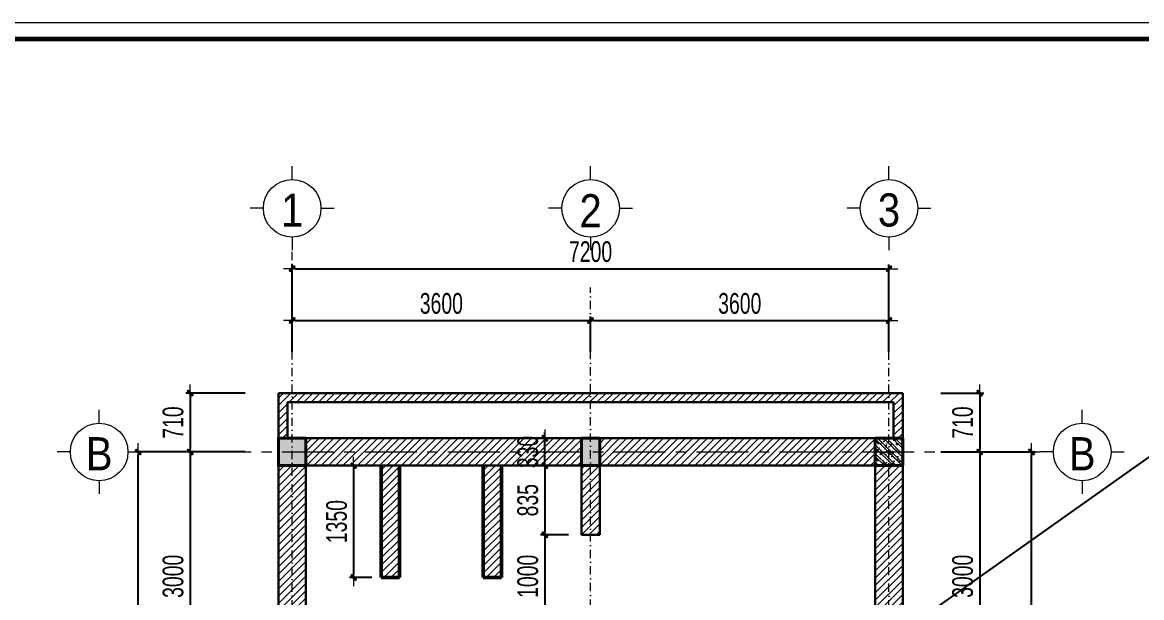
# Model space of a CAD drawing. Header units: millimetres. Extents: x -182770 to 489476, y -561170 to -280028.
# Drawn here: x -134061 to -120559, y -519529 to -512589 of the extents above; entities that cross this region are included whole.
import ezdxf
from ezdxf.enums import TextEntityAlignment as Align

# ---------------------------------------------------------------- set-up
doc = ezdxf.new("R2010")
doc.units = ezdxf.units.MM
doc.header["$MEASUREMENT"] = 0
doc.header["$PDMODE"] = 32
doc.linetypes.add('CENTER', pattern=[2, 1.25, -0.25, 0.25, -0.25])
doc.linetypes.add('DASHDOT', pattern=[1, 0.5, -0.25, 0, -0.25])
doc.layers.get('Defpoints').update_dxf_attribs({"color": 1})
for name, color, linetype, lineweight in [('cat1', 30, 'Continuous', 50), ('Khungten_LCDI', 7, 'Continuous', 5), ('LC Dim', 8, 'Continuous', 18), ('LC Hatch', 252, 'Continuous', 9), ('LC ISO', 153, 'Continuous', 13), ('LC Net dam 1', 30, 'Continuous', 30), ('LC Net dam2', 6, 'Continuous', 40), ('LC Net manh', 133, 'Continuous', 5), ('LC Net thay', 63, 'Continuous', 25), ('LC Net truc', 79, 'DASHDOT', 13), ('LC Text1', 3, 'Continuous', 20), ('v-TRUC', 8, 'CENTER', 13)]:
    doc.layers.add(name, color=color, linetype=linetype, lineweight=lineweight)
doc.layers.add('KCS_Plotter', color=11, linetype='Continuous', plot=False)
doc.styles.add('HOATBIF', font='hoatbif.shx', dxfattribs={"width": 0.7})
doc.styles.add('Khungten', font='VHAVAN.TTF', dxfattribs={"width": 0.9, "height": 5000})
doc.styles.add('LC 1', font='VHAVANB.TTF')
doc.styles.add('Title', font='VHBLACK.TTF', dxfattribs={"width": 0.8})
doc.dimstyles.new('1-100', dxfattribs={"dimscale": 100, "dimtxt": 2.5, "dimasz": 0.35, "dimexe": 0.5, "dimexo": 0, "dimgap": 0.8, "dimtad": 1, "dimdec": 0, "dimzin": 0, "dimdsep": 46, "dimtxsty": 'HOATBIF', "dimblk1": 'DOT', "dimblk2": 'DOT', "dimsah": 1, "dimcen": -1, "dimdle": 1, "dimclrd": 256, "dimclre": 256, "dimclrt": 4, "dimadec": 3, "dimazin": 2, "dimtfac": 0.333333, "dimtdec": 0, "dimtix": 1, "dimtmove": 2, "dimatfit": 3, "dimldrblk": 'DOT', "dimfxl": 1, "dimtvp": 0.833333, "dimtolj": 1, "dimtzin": 0, "dimarcsym": 0})
pattern_1 = [(45, (-46935.96, -64508.486), (-44.194174, 44.194174), [])]

# ---------------------------------------------------------------- blocks, each defined once
blk = doc.blocks.new('DOT')
at = {"layer": 'LC Dim'}
blk.add_line((-3, 0), (3, 0), dxfattribs=at)
at = {"layer": 'LC Dim', "color": 4}
blk.add_line((-1, -1), (1, 1), dxfattribs=at)
blk.add_lwpolyline([(0.5, 1), (-1, -0.5), (-0.5, -1), (1, 0.5)], close=True, dxfattribs=at)
blk = doc.blocks.new('*D1130')
at = {"layer": 'Defpoints', "color": 0, "ltscale": 2, "transparency": 16777216}
for p in [(-127207, -516186), (-130807, -516565), (-127207, -516565)]:
    blk.add_point(p, dxfattribs=at)
at = {"layer": 'LC Dim', "lineweight": -2, "ltscale": 2, "transparency": 16777216}
for p, q in [((-130807, -516565), (-130807, -516136)), ((-127207, -516565), (-127207, -516136)), ((-130772, -516186), (-127242, -516186))]:
    blk.add_line(p, q, dxfattribs=at)
at = {"layer": 'LC Dim', "lineweight": -2, "ltscale": 2, "transparency": 16777216, "xscale": 35, "yscale": 35, "zscale": 35, "rotation": 180}
blk.add_blockref('DOT', (-130807, -516186), dxfattribs=at)
at = {"layer": 'LC Dim', "lineweight": -2, "ltscale": 2, "transparency": 16777216, "xscale": 35, "yscale": 35, "zscale": 35}
blk.add_blockref('DOT', (-127207, -516186), dxfattribs=at)
at = {"layer": 'LC Dim', "color": 4, "ltscale": 2, "transparency": 16777216, "insert": (-129007, -515981), "char_height": 250, "attachment_point": 5, "style": 'HOATBIF'}
blk.add_mtext('\\A1;3600', dxfattribs=at)
blk = doc.blocks.new('_Dot')
at = {"color": 0, "linetype": 'ByBlock', "lineweight": -2}
blk.add_line((-0.5, 0), (-1, 0), dxfattribs=at)
at = {"color": 0, "linetype": 'ByBlock', "const_width": 0.5}
blk.add_lwpolyline([(-0.25, 0, 1), (0.25, 0, 1)], format="xyb", close=True, dxfattribs=at)
blk = doc.blocks.new('*D1131')
at = {"layer": 'Defpoints', "color": 0, "ltscale": 2, "transparency": 16777216}
for p in [(-123607, -516186), (-127207, -516565), (-123607, -516565)]:
    blk.add_point(p, dxfattribs=at)
at = {"layer": 'LC Dim', "lineweight": -2, "ltscale": 2, "transparency": 16777216}
for p, q in [((-127207, -516565), (-127207, -516136)), ((-123607, -516565), (-123607, -516136)), ((-127172, -516186), (-123642, -516186))]:
    blk.add_line(p, q, dxfattribs=at)
at = {"layer": 'LC Dim', "lineweight": -2, "ltscale": 2, "transparency": 16777216, "xscale": 35, "yscale": 35, "zscale": 35, "rotation": 180}
blk.add_blockref('DOT', (-127207, -516186), dxfattribs=at)
at = {"layer": 'LC Dim', "lineweight": -2, "ltscale": 2, "transparency": 16777216, "xscale": 35, "yscale": 35, "zscale": 35}
blk.add_blockref('DOT', (-123607, -516186), dxfattribs=at)
at = {"layer": 'LC Dim', "color": 4, "ltscale": 2, "transparency": 16777216, "insert": (-125407, -515981), "char_height": 250, "attachment_point": 5, "style": 'HOATBIF'}
blk.add_mtext('\\A1;3600', dxfattribs=at)
blk = doc.blocks.new('*D1132')
at = {"layer": 'Defpoints', "color": 0, "ltscale": 2, "transparency": 16777216}
for p in [(-123607, -515561), (-130807, -516565), (-123607, -516565)]:
    blk.add_point(p, dxfattribs=at)
at = {"layer": 'LC Dim', "lineweight": -2, "ltscale": 2, "transparency": 16777216}
for p, q in [((-130807, -516565), (-130807, -515511)), ((-130772, -515561), (-123642, -515561)), ((-123607, -516565), (-123607, -515511))]:
    blk.add_line(p, q, dxfattribs=at)
at = {"layer": 'LC Dim', "lineweight": -2, "ltscale": 2, "transparency": 16777216, "xscale": 35, "yscale": 35, "zscale": 35, "rotation": 180}
blk.add_blockref('DOT', (-130807, -515561), dxfattribs=at)
at = {"layer": 'LC Dim', "lineweight": -2, "ltscale": 2, "transparency": 16777216, "xscale": 35, "yscale": 35, "zscale": 35}
blk.add_blockref('DOT', (-123607, -515561), dxfattribs=at)
at = {"layer": 'LC Dim', "color": 4, "ltscale": 2, "transparency": 16777216, "insert": (-127207, -515356), "char_height": 250, "attachment_point": 5, "style": 'HOATBIF'}
blk.add_mtext('\\A1;7200', dxfattribs=at)
blk = doc.blocks.new('*D1133')
at = {"layer": 'Defpoints', "color": 0, "ltscale": 2, "transparency": 16777216}
for p in [(-122981, -517062), (-122981, -517772), (-122513, -517772)]:
    blk.add_point(p, dxfattribs=at)
at = {"layer": 'LC Dim', "lineweight": -2, "ltscale": 2, "transparency": 16777216}
for p, q in [((-122981, -517062), (-122463, -517062)), ((-122513, -517097), (-122513, -517737)), ((-122981, -517772), (-122463, -517772))]:
    blk.add_line(p, q, dxfattribs=at)
at = {"layer": 'LC Dim', "lineweight": -2, "ltscale": 2, "transparency": 16777216, "xscale": 35, "yscale": 35, "zscale": 35}
for p, rotation in [((-122513, -517062), 90), ((-122513, -517772), 270)]:
    blk.add_blockref('DOT', p, dxfattribs=dict(at, rotation=rotation))
at = {"layer": 'LC Dim', "color": 4, "ltscale": 2, "transparency": 16777216, "insert": (-122718, -517417), "char_height": 250, "attachment_point": 5, "rotation": 90, "style": 'HOATBIF'}
blk.add_mtext('\\A1;710', dxfattribs=at)
blk = doc.blocks.new('*D1134')
at = {"layer": 'Defpoints', "color": 0, "ltscale": 2, "transparency": 16777216}
for p in [(-122981, -517772), (-122981, -520772), (-122513, -520772)]:
    blk.add_point(p, dxfattribs=at)
at = {"layer": 'LC Dim', "lineweight": -2, "ltscale": 2, "transparency": 16777216}
for p, q in [((-122981, -517772), (-122463, -517772)), ((-122513, -517807), (-122513, -520737)), ((-122981, -520772), (-122463, -520772))]:
    blk.add_line(p, q, dxfattribs=at)
at = {"layer": 'LC Dim', "lineweight": -2, "ltscale": 2, "transparency": 16777216, "xscale": 35, "yscale": 35, "zscale": 35}
for p, rotation in [((-122513, -517772), 90), ((-122513, -520772), 270)]:
    blk.add_blockref('DOT', p, dxfattribs=dict(at, rotation=rotation))
at = {"layer": 'LC Dim', "color": 4, "ltscale": 2, "transparency": 16777216, "insert": (-122718, -519272), "char_height": 250, "attachment_point": 5, "rotation": 90, "style": 'HOATBIF'}
blk.add_mtext('\\A1;3000', dxfattribs=at)
blk = doc.blocks.new('*D1137')
at = {"layer": 'Defpoints', "color": 0, "ltscale": 2, "transparency": 16777216}
for p in [(-122981, -517772), (-121888, -517772), (-122981, -523772)]:
    blk.add_point(p, dxfattribs=at)
at = {"layer": 'LC Dim', "lineweight": -2, "ltscale": 2, "transparency": 16777216}
for p, q in [((-122981, -517772), (-121838, -517772)), ((-121888, -523737), (-121888, -517807)), ((-122981, -523772), (-121838, -523772))]:
    blk.add_line(p, q, dxfattribs=at)
at = {"layer": 'LC Dim', "lineweight": -2, "ltscale": 2, "transparency": 16777216, "xscale": 35, "yscale": 35, "zscale": 35}
for p, rotation in [((-121888, -517772), 90), ((-121888, -523772), 270)]:
    blk.add_blockref('DOT', p, dxfattribs=dict(at, rotation=rotation))
at = {"layer": 'LC Dim', "color": 4, "ltscale": 2, "transparency": 16777216, "insert": (-122093, -520772), "char_height": 250, "attachment_point": 5, "rotation": 90, "style": 'HOATBIF'}
blk.add_mtext('\\A1;6000', dxfattribs=at)
blk = doc.blocks.new('*D1138')
at = {"layer": 'Defpoints', "color": 0, "ltscale": 2, "transparency": 16777216}
for p in [(-131374, -517062), (-132038, -517772), (-131374, -517772)]:
    blk.add_point(p, dxfattribs=at)
at = {"layer": 'LC Dim', "lineweight": -2, "ltscale": 2, "transparency": 16777216}
for p, q in [((-131374, -517062), (-132088, -517062)), ((-132038, -517097), (-132038, -517737)), ((-131374, -517772), (-132088, -517772))]:
    blk.add_line(p, q, dxfattribs=at)
at = {"layer": 'LC Dim', "lineweight": -2, "ltscale": 2, "transparency": 16777216, "xscale": 35, "yscale": 35, "zscale": 35}
for p, rotation in [((-132038, -517062), 90), ((-132038, -517772), 270)]:
    blk.add_blockref('DOT', p, dxfattribs=dict(at, rotation=rotation))
at = {"layer": 'LC Dim', "color": 4, "ltscale": 2, "transparency": 16777216, "insert": (-132243, -517417), "char_height": 250, "attachment_point": 5, "rotation": 90, "style": 'HOATBIF'}
blk.add_mtext('\\A1;710', dxfattribs=at)
blk = doc.blocks.new('*D1139')
at = {"layer": 'Defpoints', "color": 0, "ltscale": 2, "transparency": 16777216}
for p in [(-131374, -517772), (-132038, -520772), (-131374, -520772)]:
    blk.add_point(p, dxfattribs=at)
at = {"layer": 'LC Dim', "lineweight": -2, "ltscale": 2, "transparency": 16777216}
for p, q in [((-131374, -517772), (-132088, -517772)), ((-132038, -517807), (-132038, -520737)), ((-131374, -520772), (-132088, -520772))]:
    blk.add_line(p, q, dxfattribs=at)
at = {"layer": 'LC Dim', "lineweight": -2, "ltscale": 2, "transparency": 16777216, "xscale": 35, "yscale": 35, "zscale": 35}
for p, rotation in [((-132038, -517772), 90), ((-132038, -520772), 270)]:
    blk.add_blockref('DOT', p, dxfattribs=dict(at, rotation=rotation))
at = {"layer": 'LC Dim', "color": 4, "ltscale": 2, "transparency": 16777216, "insert": (-132243, -519272), "char_height": 250, "attachment_point": 5, "rotation": 90, "style": 'HOATBIF'}
blk.add_mtext('\\A1;3000', dxfattribs=at)
blk = doc.blocks.new('*D1141')
at = {"layer": 'Defpoints', "color": 0, "ltscale": 2, "transparency": 16777216}
for p in [(-132663, -517772), (-131374, -517772), (-131374, -523772)]:
    blk.add_point(p, dxfattribs=at)
at = {"layer": 'LC Dim', "lineweight": -2, "ltscale": 2, "transparency": 16777216}
for p, q in [((-131374, -517772), (-132713, -517772)), ((-132663, -523737), (-132663, -517807)), ((-131374, -523772), (-132713, -523772))]:
    blk.add_line(p, q, dxfattribs=at)
at = {"layer": 'LC Dim', "lineweight": -2, "ltscale": 2, "transparency": 16777216, "xscale": 35, "yscale": 35, "zscale": 35}
for p, rotation in [((-132663, -517772), 90), ((-132663, -523772), 270)]:
    blk.add_blockref('DOT', p, dxfattribs=dict(at, rotation=rotation))
at = {"layer": 'LC Dim', "color": 4, "ltscale": 2, "transparency": 16777216, "insert": (-132868, -520772), "char_height": 250, "attachment_point": 5, "rotation": 90, "style": 'HOATBIF'}
blk.add_mtext('\\A1;6000', dxfattribs=at)
blk = doc.blocks.new('TTRUC')
at = {"layer": 'LC ISO'}
for p, q in [((0, 6.95), (0, 10.13)), ((-6.95, 0), (-10.13, 0)), ((6.95, 0), (10.13, 0)), ((0, -6.95), (0, -10.13))]:
    blk.add_line(p, q, dxfattribs=at)
at = {"layer": 'LC Net manh'}
blk.add_circle((0, 0), 6.95, dxfattribs=at)
blk = doc.blocks.new('lcdi fix')
at = {"layer": 'Defpoints', "lineweight": 0}
blk.add_lwpolyline([(-1200, -14850), (-1200, 14850), (40800, 14850), (40800, -14850)], close=True, dxfattribs=at)
at = {"layer": 'Khungten_LCDI', "color": 5, "lineweight": 60}
blk.add_lwpolyline([(0, -14650), (0, 14650), (40600, 14650), (40600, -14650)], close=True, dxfattribs=at)
at = {"color": 7, "style": 'Khungten', "width": 0.8}
for tag, p in [('REVISION', (39499, -10746)), ('NGAYHT', (39546, -11609))]:
    blk.add_attdef(tag, text='', height=200, dxfattribs=at).set_placement(p, align=Align.CENTER)
at = {"layer": 'LC Text1', "color": 3, "style": 'LC 1', "width": 1.834006}
for tag, p, p2 in [('TENBANVE1', (36913, -8886), (40339, -8886)), ('TENBANVE2', (36913, -9562), (40339, -9562))]:
    blk.add_attdef(tag, text='', height=250, dxfattribs=at).set_placement(p, p2, align=Align.FIT)
at = {"layer": 'LC Text1', "style": 'Title', "width": 0.7}
blk.add_attdef('SOBANVE', text='', height=250, dxfattribs=at).set_placement((39562, -13896), align=Align.CENTER)
blk = doc.blocks.new('*D1196')
at = {"layer": 'Defpoints', "color": 0, "ltscale": 250, "transparency": 16777216}
for p in [(-127759, -517607), (-127473, -517607), (-127473, -517937)]:
    blk.add_point(p, dxfattribs=at)
at = {"layer": 'LC Dim', "linetype": 'ByBlock', "lineweight": -2, "ltscale": 250, "transparency": 16777216}
for p, q in [((-127473, -517607), (-127809, -517607)), ((-127759, -517572), (-127759, -517537)), ((-127759, -517937), (-127759, -517607)), ((-127473, -517937), (-127809, -517937)), ((-127759, -517972), (-127759, -518007))]:
    blk.add_line(p, q, dxfattribs=at)
at = {"layer": 'LC Dim', "lineweight": -2, "ltscale": 250, "transparency": 16777216, "xscale": 35, "yscale": 35, "zscale": 35}
for p, rotation in [((-127759, -517607), 270), ((-127759, -517937), 90)]:
    blk.add_blockref('DOT', p, dxfattribs=dict(at, rotation=rotation))
at = {"layer": 'LC Dim', "color": 4, "ltscale": 250, "transparency": 16777216, "insert": (-127964, -517772), "char_height": 250, "attachment_point": 5, "rotation": 90, "style": 'HOATBIF'}
blk.add_mtext('\\A1;330', dxfattribs=at)
blk = doc.blocks.new('*D1197')
at = {"layer": 'Defpoints', "color": 0, "ltscale": 2, "transparency": 16777216}
for p in [(-127473, -517937), (-127759, -518772), (-127473, -518772)]:
    blk.add_point(p, dxfattribs=at)
at = {"layer": 'LC Dim', "lineweight": -2, "ltscale": 2, "transparency": 16777216}
for p, q in [((-127473, -517937), (-127809, -517937)), ((-127759, -517972), (-127759, -518737)), ((-127473, -518772), (-127809, -518772))]:
    blk.add_line(p, q, dxfattribs=at)
at = {"layer": 'LC Dim', "lineweight": -2, "ltscale": 2, "transparency": 16777216, "xscale": 35, "yscale": 35, "zscale": 35}
for p, rotation in [((-127759, -517937), 90), ((-127759, -518772), 270)]:
    blk.add_blockref('DOT', p, dxfattribs=dict(at, rotation=rotation))
at = {"layer": 'LC Dim', "color": 4, "ltscale": 2, "transparency": 16777216, "insert": (-127964, -518354), "char_height": 250, "attachment_point": 5, "rotation": 90, "style": 'HOATBIF'}
blk.add_mtext('\\A1;835', dxfattribs=at)
blk = doc.blocks.new('*D1198')
at = {"layer": 'Defpoints', "color": 0, "ltscale": 250, "transparency": 16777216}
for p in [(-127473, -518772), (-127759, -519772), (-127473, -519772)]:
    blk.add_point(p, dxfattribs=at)
at = {"layer": 'LC Dim', "lineweight": -2, "ltscale": 250, "transparency": 16777216}
for p, q in [((-127473, -518772), (-127809, -518772)), ((-127759, -518807), (-127759, -519737)), ((-127473, -519772), (-127809, -519772))]:
    blk.add_line(p, q, dxfattribs=at)
at = {"layer": 'LC Dim', "lineweight": -2, "ltscale": 250, "transparency": 16777216, "xscale": 35, "yscale": 35, "zscale": 35}
for p, rotation in [((-127759, -518772), 90), ((-127759, -519772), 270)]:
    blk.add_blockref('DOT', p, dxfattribs=dict(at, rotation=rotation))
at = {"layer": 'LC Dim', "color": 4, "ltscale": 250, "transparency": 16777216, "insert": (-127964, -519272), "char_height": 250, "attachment_point": 5, "rotation": 90, "style": 'HOATBIF'}
blk.add_mtext('\\A1;1000', dxfattribs=at)
blk = doc.blocks.new('*D1207')
at = {"layer": 'Defpoints', "color": 0, "ltscale": 250, "transparency": 16777216}
for p in [(-129845, -517937), (-130065, -519287), (-129845, -519287)]:
    blk.add_point(p, dxfattribs=at)
at = {"layer": 'LC Dim', "linetype": 'ByBlock', "lineweight": -2, "ltscale": 250, "transparency": 16777216}
for p, q in [((-129845, -517937), (-130115, -517937)), ((-130065, -517972), (-130065, -519252)), ((-129845, -519287), (-130115, -519287))]:
    blk.add_line(p, q, dxfattribs=at)
at = {"layer": 'LC Dim', "lineweight": -2, "ltscale": 250, "transparency": 16777216, "xscale": 35, "yscale": 35, "zscale": 35}
for p, rotation in [((-130065, -517937), 90), ((-130065, -519287), 270)]:
    blk.add_blockref('DOT', p, dxfattribs=dict(at, rotation=rotation))
at = {"layer": 'LC Dim', "color": 4, "ltscale": 250, "transparency": 16777216, "insert": (-130270, -518612), "char_height": 250, "attachment_point": 5, "rotation": 90, "style": 'HOATBIF'}
blk.add_mtext('\\A1;1350', dxfattribs=at)

msp = doc.modelspace()

# ---------------------------------------------------------------- hatches: boundary and pattern name
at = {"layer": 'LC Hatch', "ltscale": 250}
h = msp.add_hatch(dxfattribs=at)
h.set_pattern_fill('ANSI31', color=256, scale=500)
h.set_pattern_definition(pattern_1)
h.paths.add_polyline_path([(-127096.9, -523936.6), (-127316.9, -523936.6), (-127316.9, -523936.6), (-127316.9, -525771.6), (-123441.9, -525771.6), (-123441.9, -523936.6), (-123661.9, -523936.6), (-123661.9, -525551.6), (-127096.9, -525551.6)])
h.paths.add_polyline_path([(-123771.9, -523606.6), (-127096.9, -523606.6), (-127096.9, -523936.6), (-123771.9, -523936.6)])
h.paths.add_polyline_path([(-127096.9, -522771.6), (-127316.9, -522771.6), (-127316.9, -523606.6), (-127096.9, -523606.6)])
h.paths.add_polyline_path([(-127316.9, -523606.6), (-130641.9, -523606.6), (-130641.9, -523936.6), (-128106.9, -523936.6), (-127316.9, -523936.6), (-127316.9, -523936.6)])
h.paths.add_polyline_path([(-130641.9, -520936.6), (-130971.9, -520936.6), (-130971.9, -523606.6), (-130641.9, -523606.6)])
h.paths.add_polyline_path([(-130641.9, -517936.6), (-130971.9, -517936.6), (-130971.9, -520606.6), (-130641.9, -520606.6)])
h.paths.add_polyline_path([(-127096.9, -519771.6), (-127316.9, -519771.6), (-127316.9, -520661.6), (-127096.9, -520661.6)])
h.paths.add_polyline_path([(-127096.9, -520881.6), (-127316.9, -520881.6), (-127316.9, -521771.6), (-127096.9, -521771.6)])
h.paths.add_polyline_path([(-123441.9, -517936.6), (-123771.9, -517936.6), (-123771.9, -520606.6), (-123441.9, -520606.6)])
h.paths.add_polyline_path([(-123441.9, -520936.6), (-123771.9, -520936.6), (-123771.9, -523606.6), (-123441.9, -523606.6)])
h.paths.add_polyline_path([(-123771.9, -517606.6), (-127096.9, -517606.6), (-127096.9, -517936.6), (-123771.9, -517936.6)])
h.paths.add_polyline_path([(-127096.9, -517936.6), (-127316.9, -517936.6), (-127316.9, -518771.6), (-127096.9, -518771.6)])
h.paths.add_polyline_path([(-123441.9, -517061.6), (-130971.9, -517061.6), (-130971.9, -517606.6), (-130861.9, -517606.6), (-130861.9, -517171.6), (-123551.9, -517171.6), (-123551.9, -517606.6), (-123441.9, -517606.6)])
h = msp.add_hatch(dxfattribs=at)
h.set_pattern_fill('BTCT', color=256, scale=20, angle=90)
h.set_pattern_definition([(140, (-46935.96, -62960.99), (12.550427, 143.452037), [15, -165]), (85, (-46935.96, -62960.99), (-150.438427, -27.750267), [12, -132]), (190.4514, (-46934.92, -62949.03), (-137.88791, 115.701876), [12.74804, -140.228422]), (136.1842, (-46975.96, -62960.99), (33.1038, 213.44821), [22.5, -247.5]), (186.6356, (-46973.2, -62943.2), (-194.82357, 186.93254), [19.12206, -210.3426]), (81.1842, (-46975.96, -62960.99), (-194.82372, 186.93239), [18, -198]), (111, (-46965.96, -62940.99), (80.523778, 119.38141), [15, -165]), (56, (-46965.96, -62940.99), (-145.03001, 48.663066), [12, -132]), (161.4514, (-46959.25, -62931.04), (-64.5061, 168.044526), [12.74804, -140.228422]), (127.5, (-46935.96, -62960.986), (-66.578771, 2.431971), [0, -130.4, 0, -134, 0, -132.5]), (97.5, (-46935.96, -62960.986), (-78.882342, 52.613907), [0, -76.4, 0, -127.4, 0, -50.5]), (57.5, (-46935.96, -63005.586), (4.5109743, 106.764487), [0, -50, 0, -156, 0, -207]), (47.5, (-46935.96, -63025.59), (-20.020996, 116.637234), [0, -65, 0, -103.6, 0, -147]), (135, (-46935.96, -62960.986), (-53.033009, -53.033009), []), (135, (-46935.96, -62925.63), (-53.033009, -53.033009), [])])
h.paths.add_polyline_path([(-130641.9, -517606.6), (-130971.9, -517606.6), (-130971.9, -517936.6), (-130641.9, -517936.6)])
h.paths.add_polyline_path([(-127096.9, -517606.6), (-127316.9, -517606.6), (-127316.9, -517936.6), (-127096.9, -517936.6)])
h.paths.add_polyline_path([(-127096.9, -520661.6), (-127316.9, -520661.6), (-127316.9, -520881.6), (-127096.9, -520881.6)])
h.paths.add_polyline_path([(-123441.9, -520606.6), (-123771.9, -520606.6), (-123771.9, -520936.6), (-123441.9, -520936.6)])
h.paths.add_polyline_path([(-123441.9, -523606.6), (-123771.9, -523606.6), (-123771.9, -523936.6), (-123441.9, -523936.6)])
h.paths.add_polyline_path([(-130641.9, -523606.6), (-130971.9, -523606.6), (-130971.9, -523936.6), (-130971.9, -523936.6), (-130641.9, -523936.6), (-130641.9, -523936.6)])
h = msp.add_hatch(dxfattribs=at)
h.set_pattern_fill('ANSI31', color=256, scale=500)
h.set_pattern_definition(pattern_1)
h.paths.add_polyline_path([(-127316.9, -517606.6), (-130641.9, -517606.6), (-130641.9, -517936.6), (-127316.9, -517936.6)])
h = msp.add_hatch(dxfattribs=at)
h.set_pattern_fill('BTCT', color=256, scale=20, angle=90)
h.set_pattern_definition([(140, (-46374.86, -61923.42), (12.550427, 143.452037), [15, -165]), (85, (-46374.86, -61923.42), (-150.438427, -27.750267), [12, -132]), (190.4514, (-46373.82, -61911.46), (-137.88791, 115.701876), [12.74804, -140.228422]), (136.1842, (-46414.86, -61923.42), (33.1038, 213.44821), [22.5, -247.5]), (186.6356, (-46412.1, -61905.63), (-194.82357, 186.93254), [19.12206, -210.3426]), (81.1842, (-46414.86, -61923.42), (-194.82372, 186.93239), [18, -198]), (111, (-46404.86, -61903.42), (80.523778, 119.38141), [15, -165]), (56, (-46404.86, -61903.42), (-145.03001, 48.663066), [12, -132]), (161.4514, (-46398.15, -61893.47), (-64.5061, 168.044526), [12.74804, -140.228422]), (127.5, (-46374.865, -61923.42), (-66.578771, 2.431971), [0, -130.4, 0, -134, 0, -132.5]), (97.5, (-46374.865, -61923.42), (-78.882342, 52.613907), [0, -76.4, 0, -127.4, 0, -50.5]), (57.5, (-46374.865, -61968.02), (4.5109743, 106.764487), [0, -50, 0, -156, 0, -207]), (47.5, (-46374.86, -61988.02), (-20.020996, 116.637234), [0, -65, 0, -103.6, 0, -147]), (135, (-46374.865, -61923.42), (-53.033009, -53.033009), []), (135, (-46374.865, -61888.06), (-53.033009, -53.033009), [])])
h.paths.add_polyline_path([(-123771.9, -517606.6), (-123771.9, -517936.6), (-123441.9, -517936.6), (-123441.9, -517606.6)])
h = msp.add_hatch(dxfattribs=at)
h.set_pattern_fill('ANSI31', color=256, scale=500)
h.set_pattern_definition([(45, (-348.865, -61923.42), (-44.194174, 44.194174), [])])
h.paths.add_polyline_path([(-129616.9, -518016.6), (-129511.9, -518016.6), (-129511.9, -517936.6), (-129731.9, -517936.6), (-129731.9, -519286.6), (-129511.9, -519286.6), (-129511.9, -518626.6), (-129616.9, -518626.6)])
h.paths.add_polyline_path([(-129511.9, -518016.6), (-129616.9, -518016.6), (-129616.9, -518626.6), (-129511.9, -518626.6)], flags=17)
h.paths.add_polyline_path([(-128396.9, -518016.6), (-128501.9, -518016.6), (-128501.9, -518626.6), (-128396.9, -518626.6)], flags=17)
h.paths.add_polyline_path([(-128281.9, -517936.6), (-128501.9, -517936.6), (-128501.9, -518016.6), (-128396.9, -518016.6), (-128396.9, -518626.6), (-128501.9, -518626.6), (-128501.9, -519286.6), (-128281.9, -519286.6)])

# ---------------------------------------------------------------- linework, layer by layer
at = {"layer": 'cat1'}
for p, q in [((-129731.9, -517936.6), (-129731.9, -519286.6)), ((-129511.9, -519286.6), (-129511.9, -517936.6)), ((-128501.9, -519286.6), (-128501.9, -517936.6)), ((-128281.9, -517936.6), (-128281.9, -519286.6)), ((-129731.9, -519286.6), (-129511.9, -519286.6)), ((-128281.9, -519286.6), (-128501.9, -519286.6))]:
    msp.add_line(p, q, dxfattribs=at)
at = {"layer": 'KCS_Plotter', "ltscale": 250}
msp.add_line((-155049.6, -542288.8), (-113049.6, -512588.8), dxfattribs=at)
at = {"layer": 'LC Net dam 1'}
for p, q in [((-130971.9, -523936.6), (-130971.9, -517061.6)), ((-130971.9, -517061.6), (-123441.9, -517061.6)), ((-123441.9, -517061.6), (-123441.9, -517606.6)), ((-130861.9, -517606.6), (-130861.9, -517171.6)), ((-130861.9, -517171.6), (-123551.9, -517171.6)), ((-123551.9, -517171.6), (-123551.9, -517606.6)), ((-123771.9, -517606.6), (-130641.9, -517606.6)), ((-123771.9, -517936.6), (-130641.9, -517936.6)), ((-127316.9, -518771.6), (-127316.9, -517936.6)), ((-127096.9, -518771.6), (-127096.9, -517936.6)), ((-127096.9, -518771.6), (-127316.9, -518771.6))]:
    msp.add_line(p, q, dxfattribs=at)
for points in [[(-130641.9, -517936.6), (-130641.9, -523606.6)], [(-123441.9, -517936.6), (-123441.9, -525771.6), (-127316.9, -525771.6)], [(-123771.9, -517936.6), (-123771.9, -523606.6)]]:
    msp.add_lwpolyline(points, dxfattribs=at)
at = {"layer": 'LC Net dam2', "ltscale": 5}
for points in [[(-130641.9, -517606.6), (-130971.9, -517606.6), (-130971.9, -517936.6), (-130641.9, -517936.6)], [(-127316.9, -517606.6), (-127096.9, -517606.6), (-127096.9, -517936.6), (-127316.9, -517936.6)], [(-123771.9, -517606.6), (-123441.9, -517606.6), (-123441.9, -517936.6), (-123771.9, -517936.6)]]:
    msp.add_lwpolyline(points, close=True, dxfattribs=at)
at = {"layer": 'LC Net truc', "ltscale": 200}
for p, q in [((-130806.9, -526462.5), (-130806.9, -515338.5)), ((-127206.9, -527455.7), (-127206.9, -515785.9)), ((-123606.9, -526463.5), (-123606.9, -515785.9))]:
    msp.add_line(p, q, dxfattribs=at)
at = {"layer": 'v-TRUC', "ltscale": 500}
msp.add_line((-131927.7, -517771.6), (-121782.7, -517771.6), dxfattribs=at)

# ---------------------------------------------------------------- block references
at = {"layer": 'LC ISO', "xscale": 50, "yscale": 50, "zscale": 50, "rotation": 180}
for p in [(-130806.9, -514831.9), (-127206.9, -514831.9), (-123606.9, -514831.9), (-133134.7, -517771.6), (-121276.1, -517771.6)]:
    msp.add_blockref('TTRUC', p, dxfattribs=at)
at = {"layer": 'LC Net thay'}
msp.add_blockref('lcdi fix', (-153849.6, -527438.8), dxfattribs=at)

# ---------------------------------------------------------------- texts
at = {"layer": 'LC Text1', "ltscale": 0.2, "style": 'LC 1', "width": 0.9}
for s, p in [('1', (-130806.9, -515173.6)), ('2', (-127206.9, -515181.1)), ('3', (-123606.9, -515171.5)), ('b', (-133134.7, -518113.2)), ('b', (-121276.1, -518113.2))]:
    msp.add_text(s, height=400, dxfattribs=at).set_placement(p, align=Align.BOTTOM_CENTER)

# ---------------------------------------------------------------- dimensions: what is measured, and where the dimension line sits
at = {"layer": 'LC Dim', "ltscale": 2}
for base, p1, p2, picture, middle in [((-123606.9, -515561.1), (-130806.9, -516565), (-123606.9, -516565), '*D1132', (-127206.9, -515356.1)), ((-127206.9, -516186.1), (-130806.9, -516565), (-127206.9, -516565), '*D1130', (-129006.9, -515981.1)), ((-123606.9, -516186.1), (-127206.9, -516565), (-123606.9, -516565), '*D1131', (-125406.9, -515981.1))]:
    dim = msp.add_linear_dim(base=base, p1=p1, p2=p2, dimstyle='1-100', dxfattribs=at)
    dim.commit()
    dim.dimension.update_dxf_attribs({"geometry": picture, "text_midpoint": middle})
for base, p1, p2, picture, middle in [((-132037.8, -517771.6), (-131374.4, -517061.6), (-131374.4, -517771.6), '*D1138', (-132242.8, -517416.6)), ((-122513.1, -517771.6), (-122981, -517061.6), (-122981, -517771.6), '*D1133', (-122718.1, -517416.6)), ((-132662.8, -517771.6), (-131374.4, -523771.6), (-131374.4, -517771.6), '*D1141', (-132867.8, -520771.6)), ((-132037.8, -520771.6), (-131374.4, -517771.6), (-131374.4, -520771.6), '*D1139', (-132242.8, -519271.6)), ((-122513.1, -520771.6), (-122981, -517771.6), (-122981, -520771.6), '*D1134', (-122718.1, -519271.6)), ((-121888.1, -517771.6), (-122981, -523771.6), (-122981, -517771.6), '*D1137', (-122093.1, -520771.6)), ((-127759.2, -518771.6), (-127473.3, -517936.6), (-127473.3, -518771.6), '*D1197', (-127964.2, -518354.1))]:
    dim = msp.add_linear_dim(base=base, p1=p1, p2=p2, angle=90, dimstyle='1-100', dxfattribs=at)
    dim.commit()
    dim.dimension.update_dxf_attribs({"geometry": picture, "text_midpoint": middle})
at = {"layer": 'LC Dim', "ltscale": 250}
for base, p1, p2, picture, middle in [((-127759.2, -517606.6), (-127473.3, -517936.6), (-127473.3, -517606.6), '*D1196', (-127964.2, -517771.6)), ((-130065.5, -519286.6), (-129844.9, -517936.6), (-129844.9, -519286.6), '*D1207', (-130270.5, -518611.6))]:
    dim = msp.add_linear_dim(base=base, p1=p1, p2=p2, angle=90, dimstyle='1-100', override={"dimfxl": 0, "dimarcsym": 1}, dxfattribs=at)
    dim.commit()
    dim.dimension.update_dxf_attribs({"geometry": picture, "text_midpoint": middle})
dim = msp.add_linear_dim(base=(-127759.2, -519771.6), p1=(-127473.3, -518771.6), p2=(-127473.3, -519771.6), angle=90, dimstyle='1-100', dxfattribs=at)
dim.commit()
dim.dimension.update_dxf_attribs({"geometry": '*D1198', "text_midpoint": (-127964.2, -519271.6)})

doc.saveas('drawing.dxf')
